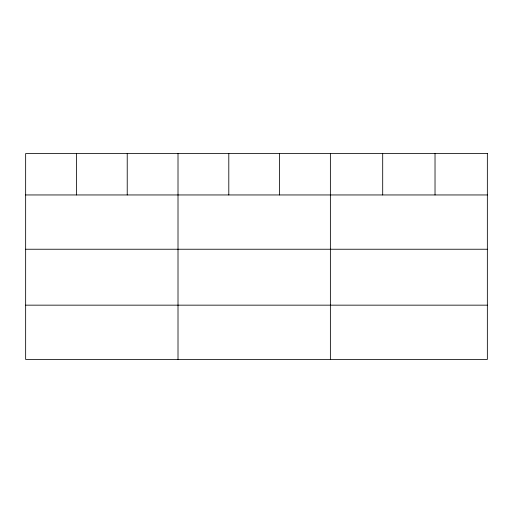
<?xml version="1.0" encoding="UTF-8"?>
<svg xmlns="http://www.w3.org/2000/svg" width="513" height="513" viewBox="0 0 513 513"><rect width="100%" height="100%" fill="white"/><g stroke="black" fill="none" stroke-linecap="round" stroke-linejoin="round"><path stroke-width="0.77" d="M25.65 194.953L487.35 194.953M25.65 249.235L487.35 249.235M25.65 305.158L487.35 305.158M435.024 153.56L435.024 194.953M382.698 153.56L382.698 194.953M330.372 153.56L330.372 359.44M279.585 153.56L279.585 194.953M228.798 153.56L228.798 194.953M178.011 153.56L178.011 359.44M127.224 153.56L127.224 194.953M76.437 153.56L76.437 194.953M487.35 153.56L25.65 153.56L25.65 359.44L487.35 359.44L487.35 153.56"/></g></svg>
